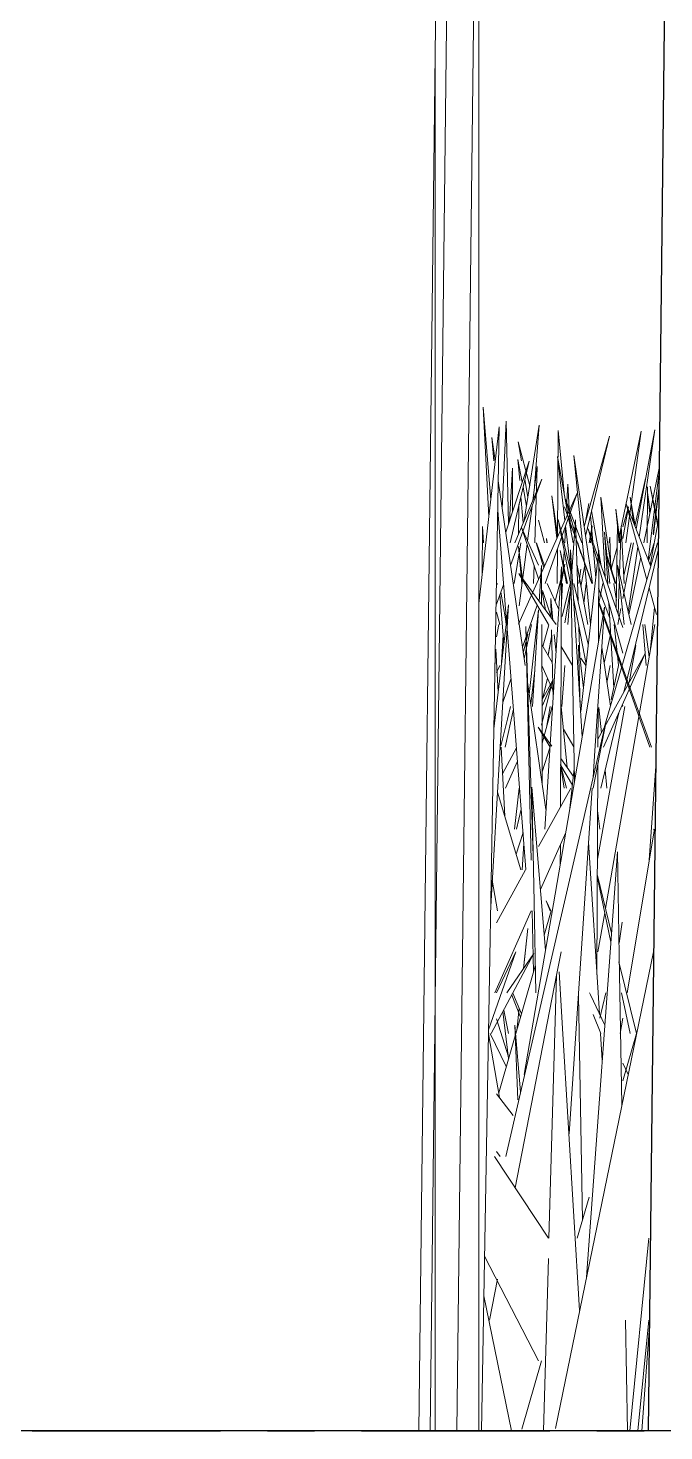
# Model space of a CAD drawing. Header units: millimetres. Extents: x -10020 to 20888, y -4665 to 12339.
# Drawn here: x 2149.1 to 2192, y 3048 to 3142.6 of the extents above; entities that cross this region are included whole.
import ezdxf

# ---------------------------------------------------------------- set-up
doc = ezdxf.new("R2010")
doc.units = ezdxf.units.MM
doc.linetypes.add('Grid Line 1_2_', pattern=[22.225, 12.7, -3.175, 3.175, -3.175])
doc.layers.add('A-FLOR-HRAL', color=11, linetype='Continuous', lineweight=9)
doc.layers.add('G-IMPT', color=8, linetype='Continuous', lineweight=9)

# ---------------------------------------------------------------- blocks, each defined once
blk = doc.blocks.new('Railing - 1_-408023-West')
at = {"layer": 'A-FLOR-HRAL'}
blk.add_line((2176.567, 3048), (2176.567, 3141.163), dxfattribs=at)
blk = doc.blocks.new('Railing - 1_-408015-West')
at = {"layer": 'A-FLOR-HRAL'}
blk.add_line((2179.515, 3048), (2179.515, 3390.77), dxfattribs=at)
blk = doc.blocks.new('Railing - Railing-407969-West')
at = {"layer": 'A-FLOR-HRAL'}
for p, q in [((2176.223, 3048), (2179.63, 3336.474)), ((2178.023, 3048), (2179.63, 3184.074))]:
    blk.add_line(p, q, dxfattribs=at)
for name in ['Railing - 1_-408015-West', 'Railing - 1_-408023-West']:
    blk.add_blockref(name, (0, 0))
blk = doc.blocks.new('Top Rail Type - Top Rail_Internal_-407983-West')
at = {"layer": 'A-FLOR-HRAL'}
blk.add_line((2175.469, 3048), (2185.979, 3937.911), dxfattribs=at)
blk = doc.blocks.new('Grass Array - 25_dwg-V24-West')
at = {"layer": 'G-IMPT'}
for p, q in [((2179.514, 3103.797), (2180.886, 3115.713)), ((2179.687, 3048), (2180.886, 3115.713)), ((2190.118, 3108.827), (2191.384, 3115.506)), ((2190.334, 3108.278), (2191.384, 3115.506)), ((2180.624, 3113.438), (2180.396, 3115.003)), ((2180.521, 3113.419), (2180.396, 3115.003)), ((2184.819, 3113.723), (2185.322, 3109.396)), ((2184.819, 3113.723), (2185.518, 3109.833)), ((2185.91, 3113.782), (2187.046, 3102.406)), ((2185.91, 3113.782), (2187.179, 3105.142)), ((2181.326, 3108.609), (2182.897, 3113.389)), ((2181.616, 3107.901), (2182.897, 3113.389)), ((2183.151, 3110.745), (2183.447, 3113.03)), ((2183.284, 3107.901), (2183.447, 3113.03)), ((2190.632, 3107.901), (2191.668, 3112.918)), ((2182.139, 3103.017), (2180.821, 3112.08)), ((2183.765, 3112.185), (2181.652, 3106.366)), ((2183.765, 3112.185), (2181.939, 3107.901)), ((2190.042, 3109.019), (2190.764, 3112.235)), ((2190.896, 3111.666), (2190.867, 3107.901)), ((2190.938, 3106.741), (2191.663, 3112.486)), ((2191.586, 3109.208), (2191.074, 3111.723)), ((2191.572, 3109.129), (2191.074, 3111.723)), ((2182.177, 3102.413), (2186.151, 3111.238)), ((2183.978, 3105.142), (2186.151, 3111.238)), ((2185.362, 3110.827), (2186.449, 3107.901)), ((2185.362, 3110.827), (2185.982, 3108.617)), ((2185.982, 3108.617), (2185.362, 3110.827)), ((2188.493, 3105.981), (2187.731, 3110.964)), ((2188.029, 3105.585), (2187.731, 3110.964)), ((2190.047, 3109.041), (2189.717, 3110.961)), ((2189.947, 3109.261), (2189.717, 3110.961)), ((2181.375, 3102.579), (2180.786, 3110.061)), ((2182.8, 3108.036), (2183.101, 3110.356)), ((2187.127, 3105.142), (2185.285, 3110.321)), ((2187.163, 3105.142), (2185.285, 3110.321)), ((2189.447, 3110.531), (2191.112, 3106.3)), ((2189.447, 3110.531), (2190.85, 3105.394)), ((2190.85, 3105.394), (2189.447, 3110.531)), ((2179.746, 3105.806), (2179.756, 3108.982)), ((2179.823, 3107.901), (2179.756, 3108.982)), ((2183.547, 3106.392), (2182.397, 3108.923)), ((2183.547, 3105.459), (2182.397, 3108.923)), ((2185.702, 3105.142), (2184.87, 3109.47)), ((2185.717, 3105.949), (2184.87, 3109.47)), ((2185.364, 3109.03), (2185.717, 3105.995)), ((2185.563, 3109.587), (2185.866, 3107.901)), ((2185.783, 3105.951), (2186.044, 3109.444)), ((2186.214, 3103.885), (2186.044, 3109.444)), ((2187.512, 3106.581), (2186.88, 3108.844)), ((2189.227, 3102.184), (2186.88, 3108.844)), ((2186.945, 3107.901), (2187.159, 3109.039)), ((2187.038, 3107.901), (2187.159, 3109.039)), ((2188.787, 3103.434), (2188.864, 3109.189)), ((2188.988, 3107.901), (2188.864, 3109.189)), ((2189.006, 3105.801), (2189.106, 3109.014)), ((2189.325, 3105.142), (2189.106, 3109.014)), ((2191.078, 3106.385), (2191.629, 3109.446)), ((2182.229, 3103.636), (2182.769, 3107.801)), ((2183.889, 3106.213), (2183.378, 3107.901)), ((2183.95, 3106.349), (2183.409, 3107.901)), ((2184.115, 3107.901), (2184.079, 3108.183)), ((2184.095, 3107.901), (2184.079, 3108.183)), ((2186.182, 3107.901), (2186.387, 3107.171)), ((2186.387, 3107.171), (2186.182, 3107.901)), ((2187.965, 3095.413), (2191.574, 3107.901)), ((2188.358, 3105.142), (2188, 3108.603)), ((2188.203, 3105.142), (2188, 3108.603)), ((2189.227, 3104.129), (2189.942, 3107.901)), ((2189.294, 3105.689), (2189.791, 3107.901)), ((2190.967, 3106.669), (2191.346, 3107.901)), ((2182.459, 3105.412), (2182.189, 3107.652)), ((2182.416, 3105.142), (2182.189, 3107.652)), ((2185.435, 3105.142), (2185.004, 3107.376)), ((2185.004, 3107.376), (2185.491, 3105.142)), ((2185.491, 3105.142), (2185.004, 3107.376)), ((2186.48, 3094.78), (2185.691, 3107.412)), ((2185.879, 3096.892), (2185.691, 3107.412)), ((2186.387, 3096.516), (2187.603, 3107.388)), ((2187.576, 3101.162), (2187.603, 3107.388)), ((2188.764, 3105.142), (2188.167, 3106.99)), ((2188.711, 3105.142), (2188.176, 3106.906)), ((2189.595, 3103.196), (2190.239, 3107.63)), ((2189.63, 3103.043), (2190.431, 3106.927)), ((2189.823, 3100.007), (2191.606, 3107.397)), ((2183.196, 3105.142), (2183.236, 3106.395)), ((2183.583, 3103.943), (2183.736, 3106.372)), ((2183.747, 3103.719), (2183.736, 3106.372)), ((2184.417, 3095.71), (2185.099, 3106.279)), ((2184.653, 3103.959), (2185.319, 3106.456)), ((2185.025, 3090.091), (2185.099, 3106.279)), ((2185.094, 3105.231), (2185.319, 3106.456)), ((2186.137, 3106.392), (2186.858, 3102.383)), ((2186.387, 3104.946), (2186.638, 3106.276)), ((2189.227, 3100.444), (2187.598, 3106.275)), ((2189.779, 3102.383), (2188.872, 3106.394)), ((2189.315, 3102.383), (2188.872, 3106.394)), ((2180.764, 3105.142), (2180.706, 3105.007)), ((2181.179, 3105.064), (2180.706, 3103.762)), ((2182.206, 3105.827), (2184.723, 3102.383)), ((2182.206, 3105.827), (2184.214, 3102.383)), ((2184.912, 3103.387), (2184.115, 3105.142)), ((2185.516, 3102.383), (2185.716, 3105.065)), ((2186.895, 3101.055), (2185.911, 3105.142)), ((2186.603, 3103.801), (2186.745, 3105.142)), ((2187.587, 3103.743), (2187.876, 3105.142)), ((2188.795, 3104.011), (2188.621, 3105.142)), ((2188.92, 3103.056), (2188.985, 3105.142)), ((2181.203, 3101.121), (2180.94, 3104.405)), ((2181.322, 3102.776), (2181, 3104.57)), ((2184.399, 3102.892), (2183.809, 3104.668)), ((2184.37, 3104.139), (2184.511, 3102.674)), ((2184.37, 3104.139), (2184.4, 3102.825)), ((2184.4, 3102.825), (2184.37, 3104.139)), ((2186.744, 3099.712), (2185.896, 3104.128)), ((2187.592, 3104.826), (2188.339, 3102.814)), ((2190.995, 3104.865), (2191.49, 3103.049)), ((2191.49, 3103.049), (2190.995, 3104.865)), ((2180.525, 3095.357), (2181.508, 3103.708)), ((2180.93, 3102.383), (2180.706, 3103.213)), ((2180.923, 3093.754), (2181.508, 3103.708)), ((2182.452, 3100.86), (2183.458, 3103.681)), ((2182.573, 3072.034), (2187.988, 3103.561)), ((2182.917, 3097.659), (2183.547, 3103.374)), ((2183.137, 3096.865), (2183.547, 3103.366)), ((2187.312, 3093.527), (2187.988, 3103.561)), ((2191.165, 3094.106), (2187.588, 3103.97)), ((2189.271, 3099.116), (2187.588, 3103.848)), ((2188.614, 3098.123), (2188.279, 3103.837)), ((2189.102, 3103.47), (2188.897, 3102.383)), ((2191.095, 3100.768), (2191.352, 3103.556)), ((2180.706, 3101.544), (2180.851, 3102.383)), ((2181.391, 3102.383), (2181.313, 3102.776)), ((2181.347, 3102.383), (2181.313, 3102.776)), ((2182.139, 3103.017), (2182.632, 3099.624)), ((2182.566, 3100.075), (2183.058, 3102.383)), ((2182.899, 3092.385), (2182.674, 3102.243)), ((2183.18, 3086.752), (2182.674, 3102.243)), ((2183.778, 3095.974), (2183.752, 3102.383)), ((2183.836, 3100.903), (2184.226, 3102.363)), ((2186.327, 3100.19), (2186.265, 3102.207)), ((2188.056, 3083.237), (2191.375, 3102.383)), ((2188.928, 3099.643), (2188.644, 3102.383)), ((2190.795, 3099.624), (2190.576, 3102.383)), ((2190.996, 3100.197), (2190.713, 3102.383)), ((2181.045, 3099.82), (2181.16, 3101.663)), ((2182.691, 3085.868), (2181.413, 3102.094)), ((2182.818, 3101.733), (2182.511, 3100.458)), ((2184.187, 3100.306), (2184.428, 3101.616)), ((2184.419, 3102.033), (2184.525, 3097.398)), ((2184.525, 3097.398), (2184.419, 3102.033)), ((2184.603, 3101.717), (2184.723, 3100.465)), ((2187.967, 3099.774), (2188.403, 3101.719)), ((2180.661, 3100.726), (2180.603, 3099.624)), ((2180.603, 3099.624), (2180.661, 3100.726)), ((2180.661, 3100.726), (2180.815, 3097.817)), ((2183.757, 3101.037), (2184.47, 3099.826)), ((2185.074, 3100.909), (2185.824, 3099.624)), ((2186.225, 3100.99), (2186.563, 3098.093)), ((2186.225, 3100.99), (2186.35, 3096.865)), ((2187.548, 3094.658), (2190.734, 3100.424)), ((2188.391, 3096.886), (2187.807, 3100.866)), ((2187.93, 3094.106), (2190.734, 3100.424)), ((2190.106, 3100.976), (2189.655, 3098.471)), ((2180.922, 3099.624), (2180.706, 3099.145)), ((2183.009, 3097.028), (2183.289, 3099.282)), ((2183.765, 3099.624), (2184.513, 3097.958)), ((2185.104, 3096.865), (2185.31, 3099.624)), ((2186.387, 3100.108), (2186.741, 3099.624)), ((2188.374, 3099.624), (2188.157, 3098.481)), ((2188.924, 3099.624), (2188.443, 3097.295)), ((2189.823, 3100.007), (2189.294, 3097.818)), ((2181.121, 3097.125), (2181.681, 3098.695)), ((2182.796, 3098.495), (2184.043, 3089.918)), ((2183.772, 3097.282), (2184.497, 3098.63)), ((2183.774, 3096.884), (2184.5, 3098.514)), ((2189.271, 3099.116), (2191.054, 3094.106)), ((2184.389, 3098.234), (2183.749, 3095.603)), ((2181.294, 3094.106), (2181.84, 3096.669)), ((2181.646, 3096.865), (2181.44, 3096.006)), ((2183.784, 3094.391), (2184.467, 3096.865)), ((2185.07, 3096.865), (2185.466, 3092.742)), ((2185.879, 3096.892), (2185.969, 3091.808)), ((2189.366, 3096.865), (2187.513, 3086.56)), ((2187.557, 3096.791), (2187.546, 3094.106)), ((2187.606, 3096.791), (2187.778, 3095.074)), ((2189.227, 3096.953), (2189.202, 3096.865)), ((2181.006, 3094.211), (2181.44, 3096.006)), ((2181.324, 3066.516), (2188.115, 3095.977)), ((2183.778, 3095.974), (2183.795, 3091.622)), ((2184.417, 3095.71), (2183.957, 3088.588)), ((2188.115, 3095.977), (2187.214, 3091.347)), ((2188.957, 3096.42), (2187.733, 3091.347)), ((2184.43, 3094.184), (2183.515, 3095.458)), ((2184.314, 3094.106), (2183.515, 3095.458)), ((2185.217, 3095.329), (2185.928, 3094.138)), ((2185.928, 3094.138), (2185.217, 3095.329)), ((2180.923, 3093.754), (2180.313, 3083.36)), ((2181.011, 3094.106), (2181.257, 3089.453)), ((2181.106, 3092.32), (2182.045, 3094.068)), ((2183.792, 3092.44), (2184.311, 3094.072)), ((2181.307, 3091.347), (2182.116, 3093.163)), ((2185.422, 3091.347), (2185.013, 3092.94)), ((2185.277, 3091.347), (2185.013, 3092.94)), ((2185.829, 3091.546), (2185.037, 3092.883)), ((2185.898, 3092.141), (2185.04, 3093.336)), ((2187.312, 3093.527), (2187.214, 3092.069)), ((2187.541, 3093.035), (2187.48, 3078.764)), ((2191.442, 3092.837), (2191.01, 3086.492)), ((2182.899, 3092.385), (2183.033, 3086.487)), ((2185.658, 3089.993), (2185.954, 3092.647)), ((2188.028, 3092.57), (2188.15, 3091.347)), ((2180.767, 3091.088), (2182.345, 3085.829)), ((2182.222, 3091.347), (2181.918, 3088.588)), ((2183.24, 3083.67), (2183.097, 3091.418)), ((2184.012, 3080.414), (2183.097, 3091.418)), ((2185.671, 3091.262), (2183.547, 3087.416)), ((2187.166, 3091.347), (2185.595, 3068.025)), ((2185.671, 3091.262), (2185.719, 3091.347)), ((2182.371, 3089.935), (2182.043, 3088.588)), ((2187.527, 3089.851), (2187.675, 3088.588)), ((2182.026, 3086.892), (2182.494, 3088.364)), ((2183.672, 3084.512), (2185.376, 3088.351)), ((2189.513, 3077.552), (2191.361, 3088.588)), ((2191.305, 3088.554), (2191.316, 3088.588)), ((2182.442, 3085.829), (2182.554, 3087.609)), ((2185.007, 3086.204), (2185.013, 3087.534)), ((2186.774, 3058.367), (2188.87, 3087.064)), ((2187.643, 3076.152), (2186.921, 3087.714)), ((2188.989, 3080.078), (2188.87, 3087.064)), ((2180.782, 3083.07), (2180.417, 3085.132)), ((2182.67, 3085.829), (2180.706, 3082.276)), ((2188.468, 3081.571), (2187.508, 3085.452)), ((2188.424, 3080.964), (2187.508, 3085.296)), ((2183.24, 3083.67), (2183.353, 3077.552)), ((2184.333, 3083.07), (2184.053, 3083.749)), ((2184.374, 3083.07), (2184.053, 3083.749)), ((2180.583, 3077.552), (2183.032, 3083.07)), ((2183.111, 3083.07), (2183.206, 3078.944)), ((2183.927, 3081.44), (2184.398, 3083.07)), ((2187.549, 3080.311), (2188.005, 3082.944)), ((2188.976, 3080.883), (2189.188, 3082.305)), ((2182.52, 3079.174), (2182.815, 3081.894)), ((2182.533, 3079.192), (2182.815, 3081.894)), ((2180.166, 3075.048), (2182.004, 3080.318)), ((2180.35, 3074.793), (2183.217, 3080.191)), ((2180.7, 3077.552), (2182.004, 3080.318)), ((2181.409, 3077.552), (2183.217, 3080.191)), ((2184.675, 3048.164), (2191.287, 3080.311)), ((2184.752, 3078.744), (2185.059, 3080.311)), ((2190.145, 3074.793), (2188.948, 3079.632)), ((2188.989, 3080.078), (2189.163, 3069.981)), ((2180.852, 3070.799), (2183.32, 3079.339)), ((2184.752, 3078.744), (2181.964, 3064.393)), ((2184.244, 3060.998), (2184.752, 3078.744)), ((2185.165, 3075.15), (2184.935, 3078.959)), ((2181.803, 3077.529), (2182.392, 3076.129)), ((2187.051, 3077.405), (2186.981, 3077.552)), ((2187.671, 3075.827), (2188.075, 3077.552)), ((2189.146, 3077.552), (2189.729, 3074.793)), ((2181.728, 3077.388), (2182.324, 3075.893)), ((2186.226, 3077.395), (2186.497, 3062.209)), ((2188.015, 3075.364), (2187.051, 3077.405)), ((2181.512, 3073.227), (2180.706, 3075.787)), ((2181.524, 3073.126), (2181.138, 3076.277)), ((2181.505, 3074.793), (2181.19, 3076.374)), ((2182.068, 3075.007), (2182.231, 3076.512)), ((2187.749, 3074.793), (2187.22, 3076.075)), ((2189.051, 3074.793), (2189.227, 3075.844)), ((2180.907, 3070.481), (2180.161, 3074.769)), ((2181.363, 3072.568), (2180.287, 3074.793)), ((2181.363, 3072.568), (2180.287, 3074.793)), ((2182.138, 3070.334), (2181.947, 3075.355)), ((2182.328, 3070.872), (2181.947, 3075.355)), ((2185.165, 3075.15), (2186.313, 3056.13)), ((2187.841, 3072.979), (2187.728, 3074.793)), ((2189.227, 3071.619), (2190.148, 3074.793)), ((2189.588, 3072.034), (2189.227, 3072.798)), ((2180.706, 3070.741), (2181.839, 3069.275)), ((2180.56, 3066.516), (2184.208, 3060.998)), ((2180.706, 3066.851), (2180.947, 3066.516)), ((2186.145, 3060.998), (2186.946, 3063.757)), ((2190.988, 3060.998), (2189.698, 3048)), ((2183.548, 3052.721), (2179.896, 3059.787)), ((2183.871, 3048), (2184.204, 3059.622)), ((2180.768, 3058.239), (2180.232, 3055.48)), ((2179.848, 3057.105), (2181.726, 3048)), ((2189.411, 3055.48), (2189.539, 3048)), ((2190.984, 3055.48), (2190.24, 3048)), ((2191.017, 3055.069), (2190.518, 3048)), ((2182.411, 3048.13), (2183.744, 3052.721))]:
    blk.add_line(p, q, dxfattribs=at)
blk = doc.blocks.new('Grass Array - Grass Array-V25-West')
blk.add_blockref('Grass Array - 25_dwg-V24-West', (0, 0))
blk = doc.blocks.new('Grass Array - 25_dwg-V47-West')
at = {"layer": 'G-IMPT'}
for p, q in [((2180.188, 3109.653), (2179.795, 3117.043)), ((2180.318, 3110.784), (2179.795, 3117.043)), ((2181.096, 3110.192), (2181.349, 3116.099)), ((2181.521, 3109.202), (2181.349, 3116.099)), ((2182.573, 3109.388), (2183.588, 3115.818)), ((2183.274, 3111.695), (2183.588, 3115.818)), ((2184.815, 3108.27), (2184.859, 3115.463)), ((2185.261, 3111.267), (2184.859, 3115.463)), ((2190.473, 3115.423), (2188.961, 3108.181)), ((2190.473, 3115.423), (2189.422, 3107.901)), ((2182.173, 3114.697), (2182.943, 3111.733)), ((2182.173, 3114.697), (2182.395, 3113.419)), ((2186.615, 3108.982), (2188.337, 3115.093)), ((2186.71, 3108.333), (2188.337, 3115.093)), ((2182.433, 3111.977), (2182.153, 3113.505)), ((2182.276, 3112.086), (2182.153, 3113.505)), ((2181.587, 3109.405), (2181.781, 3112.934)), ((2181.773, 3109.971), (2181.781, 3112.934)), ((2182.727, 3110.365), (2182.492, 3111.653)), ((2182.613, 3112.173), (2182.823, 3110.971)), ((2185.517, 3111.853), (2185.434, 3110.302)), ((2185.517, 3111.853), (2185.595, 3110.198)), ((2191.264, 3108.494), (2191.653, 3111.583)), ((2182.338, 3110.996), (2182.509, 3109.238)), ((2184.816, 3108.434), (2184.446, 3111.057)), ((2184.781, 3108.195), (2184.446, 3111.057)), ((2190.899, 3111.29), (2191.039, 3109.873)), ((2190.899, 3111.29), (2191.067, 3110.006)), ((2191.067, 3110.006), (2190.899, 3111.29)), ((2191.295, 3108.432), (2191.652, 3111.473)), ((2182.216, 3110.471), (2182.195, 3108.502)), ((2182.216, 3110.471), (2182.195, 3108.502)), ((2185.735, 3108.63), (2185.631, 3109.779)), ((2186.712, 3109.328), (2186.931, 3110.537)), ((2187.193, 3107.955), (2187.047, 3109.734)), ((2187.764, 3106.336), (2187.123, 3110.049)), ((2188.749, 3110.16), (2188.979, 3107.901)), ((2188.749, 3110.16), (2189.035, 3107.901)), ((2189.227, 3108.178), (2189.6, 3110.314)), ((2189.227, 3108.975), (2189.6, 3110.314)), ((2183.547, 3109.41), (2183.939, 3107.901)), ((2185.365, 3109.02), (2185.305, 3107.901)), ((2181.903, 3105.142), (2182.338, 3107.901)), ((2188.341, 3108.273), (2188.312, 3107.901)), ((2188.341, 3108.273), (2188.395, 3106.622)), ((2184.796, 3105.142), (2184.81, 3107.475)), ((2185.276, 3107.359), (2185.204, 3106.024)), ((2187.394, 3105.521), (2187.22, 3107.626)), ((2188.458, 3106.208), (2188.843, 3107.591)), ((2186.268, 3105.142), (2186.387, 3106.108)), ((2185.157, 3105.142), (2185.088, 3103.86)), ((2185.674, 3105.142), (2185.144, 3102.923)), ((2185.144, 3102.923), (2185.674, 3105.142)), ((2184.007, 3103.363), (2183.782, 3104.592)), ((2185.682, 3104.612), (2185.313, 3102.505)), ((2184.427, 3101.671), (2184.214, 3100.464)), ((2184.149, 3098.767), (2183.812, 3097.355)), ((2183.812, 3097.355), (2184.149, 3098.767)), ((2184.324, 3096.865), (2184.074, 3095.443))]:
    blk.add_line(p, q, dxfattribs=at)
blk = doc.blocks.new('Grass Array - Grass Array-V49-West')
blk.add_blockref('Grass Array - 25_dwg-V47-West', (0, 0))

msp = doc.modelspace()

# ---------------------------------------------------------------- linework, layer by layer
for p, q in [((2192.331, 3171.804), (2190.937, 3048)), ((4710.823, 3048), (-7496.271, 3048))]:
    msp.add_line(p, q)
at = {"linetype": 'Grid Line 1_2_'}
msp.add_line((-7496.271, 3048), (19186.713, 3048), dxfattribs=at)

# ---------------------------------------------------------------- block references
for name in ['Top Rail Type - Top Rail_Internal_-407983-West', 'Railing - Railing-407969-West', 'Grass Array - Grass Array-V49-West', 'Grass Array - Grass Array-V25-West']:
    msp.add_blockref(name, (0, 0))

doc.saveas('drawing.dxf')
